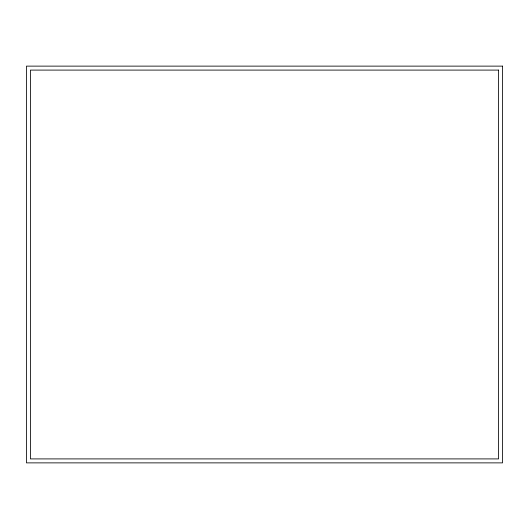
<?xml version="1.0" encoding="UTF-8"?>
<svg xmlns="http://www.w3.org/2000/svg" width="529" height="529" viewBox="0 0 529 529"><rect width="100%" height="100%" fill="white"/><g stroke="black" fill="none" stroke-linecap="round" stroke-linejoin="round"><path stroke-width="0.79" d="M502.55 66.125L26.45 66.125L26.45 462.875L502.55 462.875L502.55 66.125M498.582 70.093L30.418 70.093L30.418 458.908L498.582 458.908L498.582 70.093"/></g></svg>
